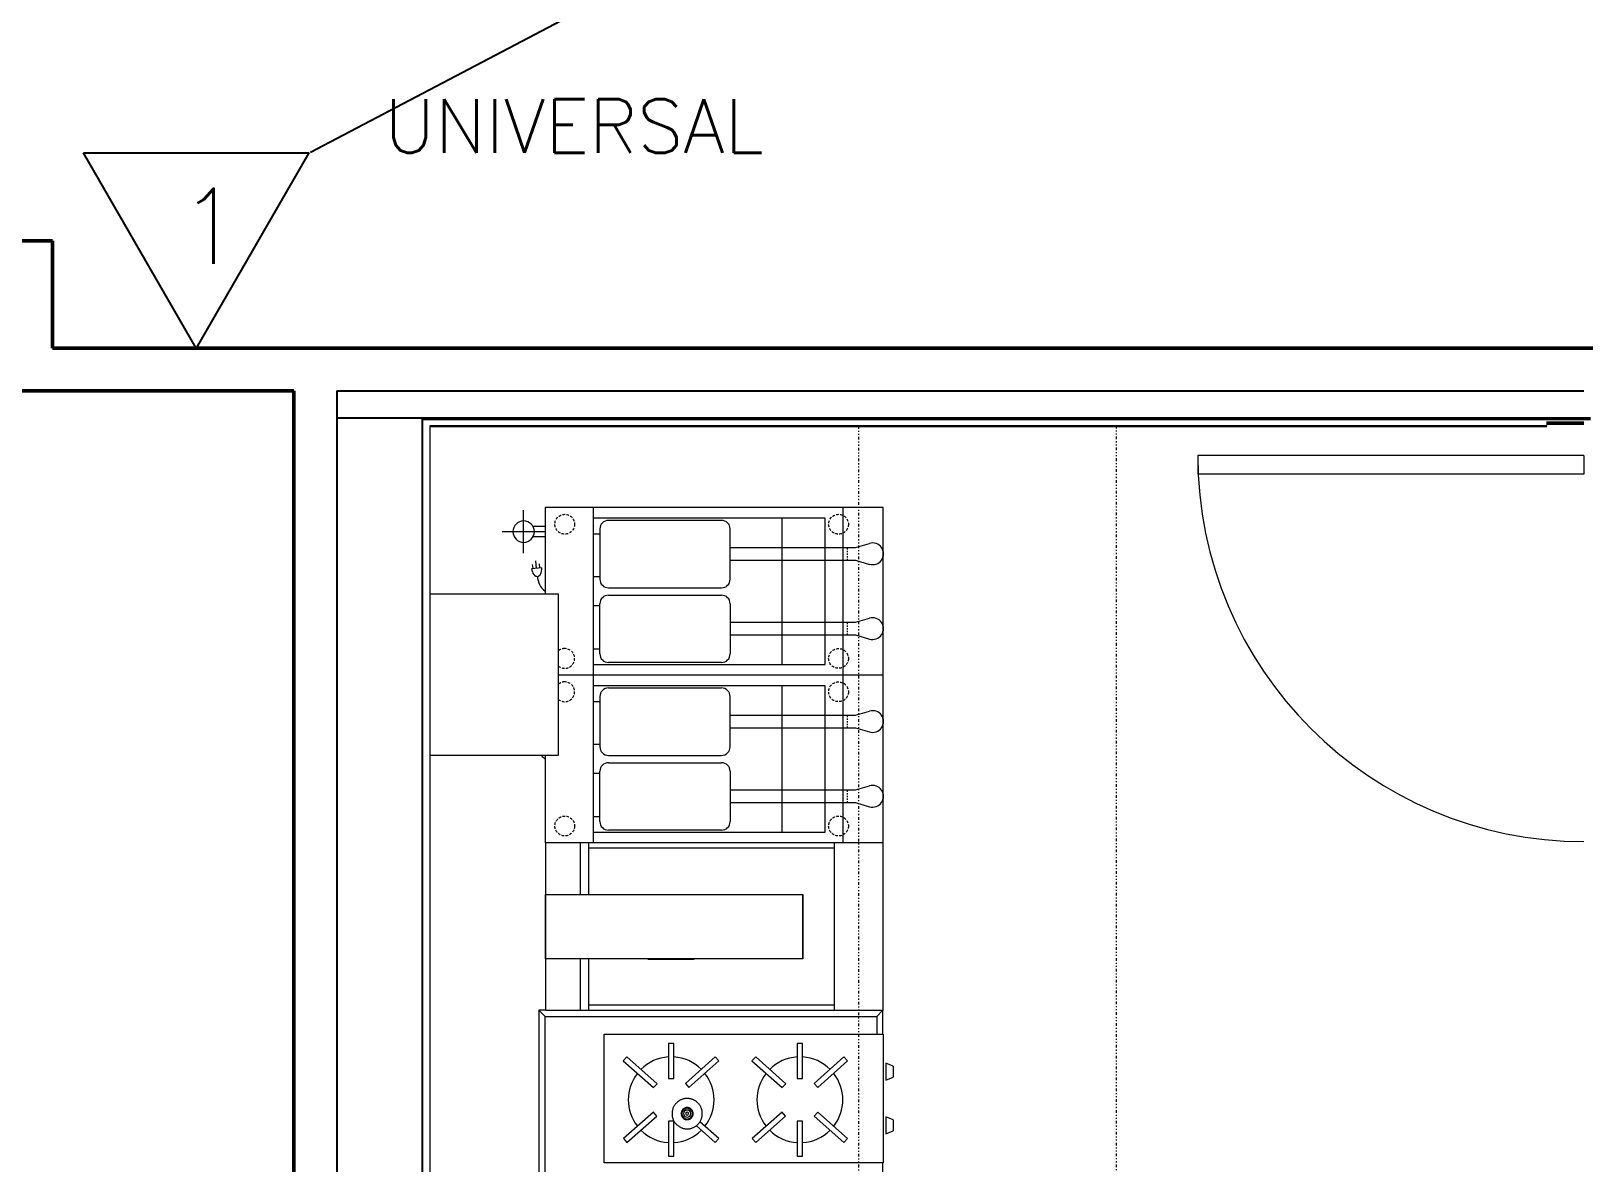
# Model space of a CAD drawing. Header units: inches. Extents: x -460 to 10305, y -938 to 5356.
# Drawn here: x 777.8 to 922.5, y 964.3 to 1069.8 of the extents above; entities that cross this region are included whole.
import ezdxf
from ezdxf import colors
from ezdxf.entities.mleader import LeaderData, LeaderLine
from ezdxf.math import Vec2, Vec3

# ---------------------------------------------------------------- set-up
doc = ezdxf.new("R2010")
doc.units = ezdxf.units.IN
doc.header["$MEASUREMENT"] = 0
for name, pattern in [('01-0263-G-DWG-BFP-ARCH$0$Dash', [0.25, 0.125, -0.125]), ('01-0263-G-DWG-BFP-ARCH$0$Dash dot dot', [0.8125, 0.25, -0.1875, 0, -0.1875, 0, -0.1875]), ('01-0263-G-DWG-BFP-ARCH$0$HIDDEN', [0.375, 0.25, -0.125])]:
    doc.linetypes.add(name, pattern=pattern)
doc.layers.add('01-0263-G-DWG-BFP-ARCH$0$SP-CASE', color=11, linetype='Continuous', lineweight=13)
for name, color, linetype in [('01-0263-G-DWG-BFP-ARCH$0$SP-DOOR', 5, 'Continuous'), ('01-0263-G-DWG-BFP-ARCH$0$SP-WALL', 7, 'Continuous'), ('T-Detl-Wrko-ISD50184 Kitchen Ringer', 150, 'Continuous')]:
    doc.layers.add(name, color=color, linetype=linetype)
doc.styles.add('3-32', font='SIMPLEX.shx', dxfattribs={"height": 9})

# ---------------------------------------------------------------- blocks, each defined once
blk = doc.blocks.new('01-0263-G-DWG-BFP-ARCH', base_point=(1295.16, 1352.86))
at = {"layer": '01-0263-G-DWG-BFP-ARCH$0$SP-CASE'}
for p, q in [((2157.82, 2382.62), (2109.82, 2382.62)), ((2109.82, 2382.62), (2109.82, 2382.56)), ((2109.82, 2382.62), (2109.82, 2366.92)), ((2109.88, 2382.62), (2109.82, 2382.62)), ((2109.88, 2366.92), (2109.88, 2382.62)), ((2157.82, 2382.56), (2157.82, 2382.62)), ((2205.82, 2382.62), (2157.82, 2382.62)), ((2157.82, 2382.62), (2157.82, 2382.56)), ((2205.82, 2382.56), (2205.82, 2382.62)), ((2213.95, 2382.62), (2205.82, 2382.62)), ((2205.82, 2382.62), (2205.82, 2382.56)), ((2213.95, 2382.56), (2213.95, 2382.62)), ((2109.82, 2382.56), (2157.82, 2382.56)), ((2157.82, 2382.56), (2205.82, 2382.56)), ((2205.82, 2382.56), (2213.95, 2382.56)), ((2120.58, 2375), (2120.58, 2366.92)), ((2152.08, 2375), (2120.58, 2375)), ((2125.08, 2359.42), (2125.08, 2375)), ((2146.67, 2374), (2125.08, 2374)), ((2142.67, 2360.38), (2142.67, 2374)), ((2146.67, 2360.38), (2146.67, 2374)), ((2148.33, 2375), (2148.33, 2359.42)), ((2152.08, 2359.38), (2152.08, 2375)), ((2119.44, 2373.25), (2120.58, 2373.25)), ((2125.08, 2372.53), (2125.69, 2372.53)), ((2125.69, 2373), (2125.69, 2368.31)), ((2137.03, 2373.8), (2126.48, 2373.8)), ((2137.83, 2368.31), (2137.83, 2373)), ((2120.58, 2372.25), (2119.44, 2372.25)), ((2137.83, 2371.27), (2149.51, 2371.27)), ((2149.51, 2371.27), (2150.83, 2371.65)), ((2137.83, 2370.08), (2149.51, 2370.08)), ((2149.51, 2370.08), (2150.83, 2369.7)), ((2125.69, 2368.53), (2125.08, 2368.53)), ((2109.82, 2366.92), (2109.82, 2351.92)), ((2121.82, 2366.92), (2109.82, 2366.92)), ((2121.82, 2351.92), (2121.82, 2366.92)), ((2126.48, 2367.52), (2137.03, 2367.52)), ((2126.48, 2366.83), (2137.03, 2366.83)), ((2125.69, 2365.84), (2125.08, 2365.84)), ((2125.69, 2361.35), (2125.69, 2366.03)), ((2137.83, 2366.03), (2137.83, 2361.35)), ((2137.83, 2364.3), (2149.51, 2364.3)), ((2149.51, 2364.3), (2150.83, 2364.68)), ((2137.83, 2363.12), (2149.51, 2363.12)), ((2149.51, 2363.12), (2150.83, 2362.74)), ((2125.08, 2361.84), (2125.69, 2361.84)), ((2125.08, 2360.38), (2146.67, 2360.38)), ((2137.03, 2360.55), (2126.48, 2360.55)), ((2152.08, 2359.38), (2121.82, 2359.38)), ((2152.08, 2359.38), (2121.82, 2359.38)), ((2125.08, 2343.8), (2125.08, 2359.38)), ((2146.67, 2358.38), (2125.08, 2358.38)), ((2137.03, 2358.17), (2126.48, 2358.17)), ((2142.67, 2344.75), (2142.67, 2358.38)), ((2146.67, 2344.75), (2146.67, 2358.38)), ((2148.33, 2359.38), (2148.33, 2343.8)), ((2152.08, 2343.75), (2152.08, 2359.38)), ((2125.08, 2356.91), (2125.69, 2356.91)), ((2125.69, 2357.38), (2125.69, 2352.69)), ((2137.83, 2352.69), (2137.83, 2357.38)), ((2137.83, 2355.65), (2149.51, 2355.65)), ((2149.51, 2355.65), (2150.83, 2356.03)), ((2137.83, 2354.46), (2149.51, 2354.46)), ((2149.51, 2354.46), (2150.83, 2354.08)), ((2125.69, 2352.91), (2125.08, 2352.91)), ((2109.82, 2351.92), (2109.82, 2334.62)), ((2109.82, 2351.92), (2121.82, 2351.92)), ((2109.88, 2334.62), (2109.88, 2351.92)), ((2120.58, 2351.92), (2120.58, 2343.75)), ((2126.48, 2351.89), (2137.03, 2351.89)), ((2126.48, 2351.21), (2137.03, 2351.21)), ((2125.69, 2350.21), (2125.08, 2350.21)), ((2125.69, 2345.72), (2125.69, 2350.41)), ((2137.83, 2350.41), (2137.83, 2345.72)), ((2137.83, 2348.68), (2149.51, 2348.68)), ((2149.51, 2348.68), (2150.83, 2349.06)), ((2137.83, 2347.49), (2149.51, 2347.49)), ((2149.51, 2347.49), (2150.83, 2347.11)), ((2125.08, 2346.21), (2125.69, 2346.21)), ((2152.08, 2343.75), (2120.58, 2343.75)), ((2120.61, 2343.77), (2123.89, 2343.77)), ((2120.61, 2343.77), (2120.61, 2338.94)), ((2123.89, 2338.94), (2123.89, 2343.77)), ((2123.89, 2343.77), (2124.61, 2343.77)), ((2124.61, 2343.77), (2124.61, 2338.94)), ((2124.61, 2343.77), (2147.51, 2343.77)), ((2125.08, 2344.75), (2146.67, 2344.75)), ((2137.03, 2344.92), (2126.48, 2344.92)), ((2147.51, 2343.77), (2151.64, 2343.77)), ((2147.51, 2343.77), (2147.51, 2328.11)), ((2151.64, 2343.77), (2152.08, 2343.77)), ((2152.08, 2328.11), (2152.08, 2343.77)), ((2124.61, 2343.27), (2147.51, 2343.27)), ((2120.61, 2338.94), (2144.61, 2338.94)), ((2120.61, 2338.94), (2120.61, 2332.94)), ((2120.61, 2338.94), (2144.61, 2338.94)), ((2120.61, 2332.94), (2120.61, 2338.94)), ((2144.61, 2332.94), (2144.61, 2338.94)), ((2144.61, 2338.94), (2144.61, 2332.94)), ((2109.82, 2334.62), (2109.88, 2334.62)), ((2109.82, 2334.62), (2109.82, 2286.62)), ((2109.88, 2334.62), (2109.82, 2334.62)), ((2109.88, 2286.62), (2109.88, 2334.62)), ((2144.61, 2332.94), (2120.61, 2332.94)), ((2144.61, 2332.94), (2120.61, 2332.94)), ((2120.61, 2332.94), (2120.61, 2328.11)), ((2123.89, 2328.11), (2123.89, 2332.94)), ((2124.61, 2332.94), (2124.61, 2328.11)), ((2130.19, 2332.88), (2130.19, 2332.94)), ((2134.44, 2332.88), (2130.19, 2332.88)), ((2134.44, 2332.94), (2134.44, 2332.88)), ((2120.61, 2328.13), (2120.01, 2328.13)), ((2120.01, 2328.13), (2120.58, 2327.56)), ((2120.01, 2328.13), (2120.01, 2311.69)), ((2123.89, 2328.11), (2120.61, 2328.11)), ((2124.61, 2328.11), (2123.89, 2328.11)), ((2147.51, 2328.61), (2124.61, 2328.61)), ((2147.51, 2328.11), (2124.61, 2328.11)), ((2151.64, 2328.11), (2147.51, 2328.11)), ((2151.49, 2327.56), (2152.04, 2328.11)), ((2152.08, 2328.11), (2151.64, 2328.11)), ((2152.05, 2325.91), (2152.05, 2328.11)), ((2120.58, 2327.56), (2151.49, 2327.56)), ((2120.58, 2311.69), (2120.58, 2327.56)), ((2151.49, 2327.56), (2151.49, 2325.91)), ((2126.08, 2313.91), (2126.08, 2325.91)), ((2126.08, 2325.91), (2152.08, 2325.91)), ((2132.58, 2325.04), (2132.08, 2325.04)), ((2132.08, 2325.04), (2132.08, 2321.79)), ((2132.58, 2321.79), (2132.58, 2325.04)), ((2144.58, 2325.04), (2144.08, 2325.04)), ((2144.08, 2325.04), (2144.08, 2321.79)), ((2144.58, 2321.79), (2144.58, 2325.04)), ((2152.08, 2325.91), (2152.08, 2313.91)), ((2128.21, 2323.79), (2127.86, 2323.43)), ((2127.86, 2323.43), (2130.67, 2320.94)), ((2131.02, 2321.29), (2128.21, 2323.79)), ((2136.44, 2323.79), (2133.66, 2321.31)), ((2133.99, 2320.94), (2136.77, 2323.41)), ((2136.77, 2323.41), (2136.44, 2323.79)), ((2140.21, 2323.79), (2139.86, 2323.43)), ((2139.86, 2323.43), (2142.67, 2320.94)), ((2143.02, 2321.29), (2140.21, 2323.79)), ((2148.44, 2323.79), (2145.66, 2321.31)), ((2145.99, 2320.94), (2148.77, 2323.41)), ((2148.77, 2323.41), (2148.44, 2323.79)), ((2132.08, 2321.79), (2132.58, 2321.79)), ((2144.08, 2321.79), (2144.58, 2321.79)), ((2153.01, 2322.92), (2152.33, 2323.21)), ((2152.33, 2323.21), (2152.33, 2322.41)), ((2152.33, 2322.41), (2152.33, 2321.61)), ((2152.33, 2321.61), (2153.01, 2321.9)), ((2153.01, 2322.92), (2153.01, 2322.41)), ((2153.01, 2322.41), (2153.01, 2321.9)), ((2130.67, 2320.94), (2131.02, 2321.29)), ((2133.66, 2321.31), (2133.99, 2320.94)), ((2142.67, 2320.94), (2143.02, 2321.29)), ((2145.66, 2321.31), (2145.99, 2320.94)), ((2130.67, 2318.65), (2127.88, 2316.18)), ((2128.21, 2315.8), (2131, 2318.28)), ((2131, 2318.28), (2130.67, 2318.65)), ((2132.58, 2317.79), (2132.08, 2317.79)), ((2132.08, 2317.79), (2132.08, 2314.54)), ((2132.58, 2314.54), (2132.58, 2317.79)), ((2133.31, 2318.27), (2133.32, 2318.25)), ((2133.31, 2318.27), (2133.32, 2318.25)), ((2133.31, 2318.27), (2133.32, 2318.25)), ((2134.33, 2318.73), (2134.32, 2318.75)), ((2134.33, 2318.73), (2134.32, 2318.75)), ((2134.33, 2318.73), (2134.32, 2318.75)), ((2136.77, 2316.18), (2135, 2317.75)), ((2142.67, 2318.65), (2139.88, 2316.18)), ((2140.21, 2315.8), (2143, 2318.28)), ((2143, 2318.28), (2142.67, 2318.65)), ((2144.58, 2317.79), (2144.08, 2317.79)), ((2144.08, 2317.79), (2144.08, 2314.54)), ((2144.58, 2314.54), (2144.58, 2317.79)), ((2145.99, 2318.65), (2145.66, 2318.28)), ((2145.66, 2318.28), (2148.44, 2315.8)), ((2148.77, 2316.18), (2145.99, 2318.65)), ((2153.01, 2317.92), (2152.33, 2318.21)), ((2152.33, 2318.21), (2152.33, 2317.41)), ((2153.01, 2317.92), (2153.01, 2317.41)), ((2127.88, 2316.18), (2128.21, 2315.8)), ((2134.66, 2317.39), (2136.44, 2315.8)), ((2136.44, 2315.8), (2136.77, 2316.18)), ((2139.88, 2316.18), (2140.21, 2315.8)), ((2148.44, 2315.8), (2148.77, 2316.18)), ((2152.33, 2317.41), (2152.33, 2316.61)), ((2152.33, 2316.61), (2153.01, 2316.9)), ((2153.01, 2317.41), (2153.01, 2316.9)), ((2152.08, 2313.91), (2126.08, 2313.91)), ((2132.08, 2314.54), (2132.58, 2314.54)), ((2144.08, 2314.54), (2144.58, 2314.54)), ((2152.05, 2311.69), (2152.05, 2313.91))]:
    blk.add_line(p, q, dxfattribs=at)
at = {"layer": '01-0263-G-DWG-BFP-ARCH$0$SP-CASE', "linetype": '01-0263-G-DWG-BFP-ARCH$0$Dash dot dot', "lineweight": 5}
for p, q in [((2149.82, 2222.37), (2149.82, 2382.62)), ((2149.82, 2382.62), (2173.82, 2382.62)), ((2173.82, 2382.62), (2173.82, 2222.37))]:
    blk.add_line(p, q, dxfattribs=at)
at = {"layer": '01-0263-G-DWG-BFP-ARCH$0$SP-CASE', "lineweight": 5}
for p, q in [((2118.58, 2370.75), (2118.58, 2374.75)), ((2116.58, 2372.75), (2120.58, 2372.75)), ((2119.46, 2369.3), (2119.41, 2369.69)), ((2119.78, 2369.33), (2119.7, 2370.04)), ((2120.1, 2369.36), (2120.06, 2369.76)), ((2120.26, 2369.38), (2119.32, 2369.28))]:
    blk.add_line(p, q, dxfattribs=at)
at = {"layer": '01-0263-G-DWG-BFP-ARCH$0$SP-CASE', "linetype": '01-0263-G-DWG-BFP-ARCH$0$Dash', "lineweight": 5}
for p, q in [((2148.76, 2370.08), (2148.76, 2371.27)), ((2148.76, 2363.12), (2148.76, 2364.3)), ((2148.76, 2354.46), (2148.76, 2355.65)), ((2148.76, 2347.49), (2148.76, 2348.68))]:
    blk.add_line(p, q, dxfattribs=at)
at = {"layer": '01-0263-G-DWG-BFP-ARCH$0$SP-CASE'}
for points in [[(2144.61, 2337.81), (2144.61, 2337.81), (2144.61, 2337.8), (2144.61, 2337.8), (2144.61, 2337.8), (2144.61, 2337.8), (2144.61, 2337.79), (2144.61, 2337.79), (2144.61, 2337.79), (2144.61, 2337.78), (2144.61, 2337.78), (2144.61, 2337.78), (2144.61, 2337.78), (2144.61, 2337.77), (2144.61, 2337.77), (2144.61, 2337.77), (2144.61, 2337.77)], [(2144.61, 2337.72), (2144.61, 2337.72), (2144.61, 2337.73), (2144.61, 2337.73), (2144.61, 2337.73), (2144.61, 2337.74), (2144.61, 2337.74), (2144.61, 2337.74), (2144.61, 2337.75), (2144.61, 2337.75), (2144.61, 2337.75), (2144.61, 2337.75), (2144.61, 2337.76), (2144.61, 2337.76), (2144.61, 2337.76), (2144.61, 2337.77), (2144.61, 2337.77)], [(2133.82, 2319.91), (2133.76, 2319.91), (2133.71, 2319.91), (2133.65, 2319.9), (2133.59, 2319.9), (2133.54, 2319.89), (2133.48, 2319.87), (2133.43, 2319.86), (2133.38, 2319.84), (2133.32, 2319.82), (2133.27, 2319.8), (2133.22, 2319.78), (2133.17, 2319.75), (2133.12, 2319.73), (2133.07, 2319.7), (2133.02, 2319.67), (2132.98, 2319.63), (2132.93, 2319.6), (2132.89, 2319.56), (2132.85, 2319.52), (2132.81, 2319.49), (2132.77, 2319.44), (2132.73, 2319.4), (2132.69, 2319.36), (2132.66, 2319.31), (2132.63, 2319.26), (2132.6, 2319.22), (2132.57, 2319.17), (2132.55, 2319.12), (2132.52, 2319.06), (2132.5, 2319.01), (2132.48, 2318.96), (2132.47, 2318.91), (2132.45, 2318.85), (2132.44, 2318.8), (2132.43, 2318.74), (2132.42, 2318.68), (2132.41, 2318.63), (2132.41, 2318.57), (2132.41, 2318.52), (2132.41, 2318.46), (2132.41, 2318.4), (2132.41, 2318.35), (2132.42, 2318.29), (2132.43, 2318.23), (2132.44, 2318.18), (2132.46, 2318.12), (2132.47, 2318.07), (2132.49, 2318.02), (2132.51, 2317.96), (2132.53, 2317.91), (2132.56, 2317.86), (2132.59, 2317.81), (2132.61, 2317.76), (2132.64, 2317.71), (2132.68, 2317.67), (2132.71, 2317.62), (2132.75, 2317.58), (2132.78, 2317.54), (2132.82, 2317.5), (2132.86, 2317.46), (2132.91, 2317.42), (2132.95, 2317.38), (2133, 2317.35), (2133.04, 2317.32), (2133.09, 2317.29), (2133.14, 2317.26), (2133.19, 2317.23), (2133.24, 2317.21), (2133.29, 2317.19), (2133.35, 2317.17), (2133.4, 2317.15), (2133.45, 2317.13), (2133.51, 2317.12), (2133.56, 2317.11), (2133.62, 2317.1), (2133.68, 2317.09), (2133.73, 2317.09), (2133.79, 2317.09), (2133.82, 2317.09)], [(2133.82, 2319.06), (2133.8, 2319.06), (2133.78, 2319.06), (2133.75, 2319.06), (2133.73, 2319.06), (2133.71, 2319.05), (2133.69, 2319.05), (2133.66, 2319.04), (2133.64, 2319.03), (2133.62, 2319.03), (2133.6, 2319.02), (2133.58, 2319.01), (2133.56, 2319), (2133.54, 2318.99), (2133.52, 2318.98), (2133.5, 2318.96), (2133.48, 2318.95), (2133.47, 2318.94), (2133.45, 2318.92), (2133.43, 2318.91), (2133.42, 2318.89), (2133.4, 2318.88), (2133.39, 2318.86), (2133.37, 2318.84), (2133.36, 2318.82), (2133.35, 2318.8), (2133.33, 2318.78), (2133.32, 2318.76), (2133.31, 2318.74), (2133.3, 2318.72), (2133.3, 2318.7), (2133.29, 2318.68), (2133.28, 2318.66), (2133.28, 2318.64), (2133.27, 2318.62), (2133.27, 2318.6), (2133.26, 2318.57), (2133.26, 2318.55), (2133.26, 2318.53), (2133.26, 2318.51), (2133.26, 2318.48), (2133.26, 2318.46), (2133.26, 2318.44), (2133.26, 2318.42), (2133.27, 2318.39), (2133.27, 2318.37), (2133.28, 2318.35), (2133.28, 2318.33), (2133.29, 2318.31), (2133.3, 2318.29), (2133.31, 2318.27), (2133.32, 2318.25), (2133.33, 2318.23), (2133.34, 2318.21), (2133.35, 2318.19), (2133.37, 2318.17), (2133.38, 2318.15), (2133.39, 2318.13), (2133.41, 2318.12), (2133.42, 2318.1), (2133.44, 2318.09), (2133.46, 2318.07), (2133.47, 2318.06), (2133.49, 2318.04), (2133.51, 2318.03), (2133.53, 2318.02), (2133.55, 2318.01), (2133.57, 2318), (2133.59, 2317.99), (2133.61, 2317.98), (2133.63, 2317.97), (2133.65, 2317.96), (2133.67, 2317.96), (2133.7, 2317.95), (2133.72, 2317.95), (2133.74, 2317.94), (2133.76, 2317.94), (2133.79, 2317.94), (2133.81, 2317.94), (2133.82, 2317.94)], [(2133.82, 2319.06), (2133.8, 2319.06), (2133.78, 2319.06), (2133.75, 2319.06), (2133.73, 2319.06), (2133.71, 2319.05), (2133.69, 2319.05), (2133.66, 2319.04), (2133.64, 2319.03), (2133.62, 2319.03), (2133.6, 2319.02), (2133.58, 2319.01), (2133.56, 2319), (2133.54, 2318.99), (2133.52, 2318.98), (2133.5, 2318.96), (2133.48, 2318.95), (2133.47, 2318.94), (2133.45, 2318.92), (2133.43, 2318.91), (2133.42, 2318.89), (2133.4, 2318.88), (2133.39, 2318.86), (2133.37, 2318.84), (2133.36, 2318.82), (2133.35, 2318.8), (2133.33, 2318.78), (2133.32, 2318.76), (2133.31, 2318.74), (2133.3, 2318.72), (2133.3, 2318.7), (2133.29, 2318.68), (2133.28, 2318.66), (2133.28, 2318.64), (2133.27, 2318.62), (2133.27, 2318.6), (2133.26, 2318.57), (2133.26, 2318.55), (2133.26, 2318.53), (2133.26, 2318.51), (2133.26, 2318.48), (2133.26, 2318.46), (2133.26, 2318.44), (2133.26, 2318.42), (2133.27, 2318.39), (2133.27, 2318.37), (2133.28, 2318.35), (2133.28, 2318.33), (2133.29, 2318.31), (2133.3, 2318.29), (2133.31, 2318.27), (2133.32, 2318.25), (2133.33, 2318.23), (2133.34, 2318.21), (2133.35, 2318.19), (2133.37, 2318.17), (2133.38, 2318.15), (2133.39, 2318.13), (2133.41, 2318.12), (2133.42, 2318.1), (2133.44, 2318.09), (2133.46, 2318.07), (2133.47, 2318.06), (2133.49, 2318.04), (2133.51, 2318.03), (2133.53, 2318.02), (2133.55, 2318.01), (2133.57, 2318), (2133.59, 2317.99), (2133.61, 2317.98), (2133.63, 2317.97), (2133.65, 2317.96), (2133.67, 2317.96), (2133.7, 2317.95), (2133.72, 2317.95), (2133.74, 2317.94), (2133.76, 2317.94), (2133.79, 2317.94), (2133.81, 2317.94), (2133.82, 2317.94)], [(2133.47, 2318.94), (2133.45, 2318.92), (2133.43, 2318.91), (2133.42, 2318.89), (2133.4, 2318.88), (2133.39, 2318.86)], [(2133.47, 2318.94), (2133.45, 2318.92), (2133.43, 2318.91), (2133.42, 2318.89), (2133.4, 2318.88), (2133.39, 2318.86)], [(2133.47, 2318.94), (2133.45, 2318.92), (2133.43, 2318.91), (2133.42, 2318.89), (2133.4, 2318.88), (2133.39, 2318.86)], [(2133.82, 2319.06), (2133.8, 2319.06), (2133.78, 2319.06), (2133.75, 2319.06), (2133.73, 2319.06), (2133.71, 2319.05), (2133.69, 2319.05), (2133.66, 2319.04), (2133.64, 2319.03), (2133.62, 2319.03), (2133.6, 2319.02), (2133.58, 2319.01)], [(2133.82, 2319.06), (2133.8, 2319.06), (2133.78, 2319.06), (2133.75, 2319.06), (2133.73, 2319.06), (2133.71, 2319.05)], [(2133.82, 2319.06), (2133.8, 2319.06), (2133.78, 2319.06), (2133.75, 2319.06), (2133.73, 2319.06), (2133.71, 2319.05)], [(2133.82, 2317.09), (2133.88, 2317.09), (2133.93, 2317.09), (2133.99, 2317.1), (2134.05, 2317.1), (2134.1, 2317.11), (2134.16, 2317.13), (2134.21, 2317.14), (2134.26, 2317.16), (2134.32, 2317.18), (2134.37, 2317.2), (2134.42, 2317.22), (2134.47, 2317.25), (2134.52, 2317.27), (2134.57, 2317.3), (2134.62, 2317.33), (2134.66, 2317.37), (2134.71, 2317.4), (2134.75, 2317.44), (2134.79, 2317.47), (2134.83, 2317.51), (2134.87, 2317.56), (2134.91, 2317.6), (2134.95, 2317.64), (2134.98, 2317.69), (2135.01, 2317.74), (2135.04, 2317.78), (2135.07, 2317.83), (2135.09, 2317.88), (2135.12, 2317.94), (2135.14, 2317.99), (2135.16, 2318.04), (2135.17, 2318.09), (2135.19, 2318.15), (2135.2, 2318.2), (2135.21, 2318.26), (2135.22, 2318.32), (2135.23, 2318.37), (2135.23, 2318.43), (2135.23, 2318.48), (2135.23, 2318.54), (2135.23, 2318.6), (2135.23, 2318.65), (2135.22, 2318.71), (2135.21, 2318.77), (2135.2, 2318.82), (2135.18, 2318.88), (2135.17, 2318.93), (2135.15, 2318.98), (2135.13, 2319.04), (2135.11, 2319.09), (2135.08, 2319.14), (2135.05, 2319.19), (2135.03, 2319.24), (2135, 2319.29), (2134.96, 2319.33), (2134.93, 2319.38), (2134.89, 2319.42), (2134.86, 2319.46), (2134.82, 2319.5), (2134.78, 2319.54), (2134.73, 2319.58), (2134.69, 2319.62), (2134.64, 2319.65), (2134.6, 2319.68), (2134.55, 2319.71), (2134.5, 2319.74), (2134.45, 2319.77), (2134.4, 2319.79), (2134.35, 2319.81), (2134.29, 2319.83), (2134.24, 2319.85), (2134.19, 2319.87), (2134.13, 2319.88), (2134.08, 2319.89), (2134.02, 2319.9), (2133.96, 2319.91), (2133.91, 2319.91), (2133.85, 2319.91), (2133.82, 2319.91)], [(2133.92, 2319.05), (2133.9, 2319.06), (2133.88, 2319.06), (2133.85, 2319.06), (2133.83, 2319.06), (2133.82, 2319.06)], [(2133.92, 2319.05), (2133.9, 2319.06), (2133.88, 2319.06), (2133.85, 2319.06), (2133.83, 2319.06), (2133.82, 2319.06)], [(2134.07, 2319), (2134.05, 2319.01), (2134.03, 2319.02), (2134.01, 2319.03), (2133.99, 2319.04), (2133.97, 2319.04), (2133.94, 2319.05), (2133.92, 2319.05), (2133.9, 2319.06), (2133.88, 2319.06), (2133.85, 2319.06), (2133.83, 2319.06), (2133.82, 2319.06)], [(2133.82, 2317.94), (2133.84, 2317.94), (2133.87, 2317.94), (2133.89, 2317.94), (2133.91, 2317.94), (2133.93, 2317.95), (2133.95, 2317.95), (2133.98, 2317.96), (2134, 2317.97), (2134.02, 2317.97), (2134.04, 2317.98), (2134.06, 2317.99), (2134.08, 2318), (2134.1, 2318.01), (2134.12, 2318.02), (2134.14, 2318.04), (2134.16, 2318.05), (2134.17, 2318.06), (2134.19, 2318.08), (2134.21, 2318.09), (2134.22, 2318.11), (2134.24, 2318.12), (2134.25, 2318.14), (2134.27, 2318.16), (2134.28, 2318.18), (2134.29, 2318.2), (2134.31, 2318.22), (2134.32, 2318.23), (2134.33, 2318.25), (2134.34, 2318.28), (2134.34, 2318.3), (2134.35, 2318.32), (2134.36, 2318.34), (2134.36, 2318.36), (2134.37, 2318.38), (2134.37, 2318.4), (2134.38, 2318.43), (2134.38, 2318.45), (2134.38, 2318.47), (2134.38, 2318.49), (2134.38, 2318.52), (2134.38, 2318.54), (2134.38, 2318.56), (2134.38, 2318.58), (2134.37, 2318.61), (2134.37, 2318.63), (2134.36, 2318.65), (2134.36, 2318.67), (2134.35, 2318.69), (2134.34, 2318.71), (2134.33, 2318.73), (2134.32, 2318.75), (2134.31, 2318.77), (2134.3, 2318.79), (2134.29, 2318.81), (2134.27, 2318.83), (2134.26, 2318.85), (2134.25, 2318.87), (2134.23, 2318.88), (2134.22, 2318.9), (2134.2, 2318.91), (2134.18, 2318.93), (2134.17, 2318.94), (2134.15, 2318.96), (2134.13, 2318.97), (2134.11, 2318.98), (2134.09, 2318.99), (2134.07, 2319), (2134.05, 2319.01), (2134.03, 2319.02), (2134.01, 2319.03), (2133.99, 2319.04), (2133.97, 2319.04), (2133.94, 2319.05), (2133.92, 2319.05), (2133.9, 2319.06), (2133.88, 2319.06), (2133.85, 2319.06), (2133.83, 2319.06), (2133.82, 2319.06)], [(2133.82, 2317.94), (2133.84, 2317.94), (2133.87, 2317.94), (2133.89, 2317.94), (2133.91, 2317.94), (2133.93, 2317.95), (2133.95, 2317.95), (2133.98, 2317.96), (2134, 2317.97), (2134.02, 2317.97), (2134.04, 2317.98), (2134.06, 2317.99), (2134.08, 2318), (2134.1, 2318.01), (2134.12, 2318.02), (2134.14, 2318.04), (2134.16, 2318.05), (2134.17, 2318.06), (2134.19, 2318.08), (2134.21, 2318.09), (2134.22, 2318.11), (2134.24, 2318.12), (2134.25, 2318.14), (2134.27, 2318.16), (2134.28, 2318.18), (2134.29, 2318.2), (2134.31, 2318.22), (2134.32, 2318.23), (2134.33, 2318.25), (2134.34, 2318.28), (2134.34, 2318.3), (2134.35, 2318.32), (2134.36, 2318.34), (2134.36, 2318.36), (2134.37, 2318.38), (2134.37, 2318.4), (2134.38, 2318.43), (2134.38, 2318.45), (2134.38, 2318.47), (2134.38, 2318.49), (2134.38, 2318.52), (2134.38, 2318.54), (2134.38, 2318.56), (2134.38, 2318.58), (2134.37, 2318.61), (2134.37, 2318.63), (2134.36, 2318.65), (2134.36, 2318.67), (2134.35, 2318.69), (2134.34, 2318.71), (2134.33, 2318.73), (2134.32, 2318.75), (2134.31, 2318.77), (2134.3, 2318.79), (2134.29, 2318.81), (2134.27, 2318.83), (2134.26, 2318.85), (2134.25, 2318.87), (2134.23, 2318.88), (2134.22, 2318.9), (2134.2, 2318.91), (2134.18, 2318.93), (2134.17, 2318.94), (2134.15, 2318.96), (2134.13, 2318.97), (2134.11, 2318.98), (2134.09, 2318.99), (2134.07, 2319), (2134.05, 2319.01), (2134.03, 2319.02), (2134.01, 2319.03), (2133.99, 2319.04), (2133.97, 2319.04), (2133.94, 2319.05), (2133.92, 2319.05), (2133.9, 2319.06), (2133.88, 2319.06), (2133.85, 2319.06), (2133.83, 2319.06), (2133.82, 2319.06)], [(2134.26, 2318.85), (2134.25, 2318.87), (2134.23, 2318.88), (2134.22, 2318.9), (2134.2, 2318.91), (2134.18, 2318.93), (2134.17, 2318.94), (2134.15, 2318.96), (2134.13, 2318.97)], [(2134.26, 2318.85), (2134.25, 2318.87), (2134.23, 2318.88), (2134.22, 2318.9), (2134.2, 2318.91), (2134.18, 2318.93), (2134.17, 2318.94), (2134.15, 2318.96), (2134.13, 2318.97)], [(2134.26, 2318.85), (2134.25, 2318.87), (2134.23, 2318.88), (2134.22, 2318.9), (2134.2, 2318.91), (2134.18, 2318.93), (2134.17, 2318.94), (2134.15, 2318.96), (2134.13, 2318.97)], [(2133.29, 2318.68), (2133.28, 2318.66), (2133.28, 2318.64), (2133.27, 2318.62), (2133.27, 2318.6), (2133.26, 2318.57), (2133.26, 2318.55), (2133.26, 2318.53), (2133.26, 2318.51), (2133.26, 2318.48), (2133.26, 2318.46), (2133.26, 2318.44), (2133.26, 2318.42)], [(2133.29, 2318.68), (2133.28, 2318.66), (2133.28, 2318.64), (2133.27, 2318.62), (2133.27, 2318.6), (2133.26, 2318.57), (2133.26, 2318.55), (2133.26, 2318.53), (2133.26, 2318.51), (2133.26, 2318.48), (2133.26, 2318.46), (2133.26, 2318.44), (2133.26, 2318.42)], [(2133.29, 2318.68), (2133.28, 2318.66), (2133.28, 2318.64), (2133.27, 2318.62), (2133.27, 2318.6), (2133.26, 2318.57), (2133.26, 2318.55), (2133.26, 2318.53), (2133.26, 2318.51), (2133.26, 2318.48), (2133.26, 2318.46), (2133.26, 2318.44), (2133.26, 2318.42)], [(2133.27, 2318.39), (2133.27, 2318.37), (2133.28, 2318.35)], [(2133.35, 2318.8), (2133.33, 2318.78), (2133.32, 2318.76), (2133.31, 2318.74)], [(2133.38, 2318.15), (2133.39, 2318.13), (2133.41, 2318.12), (2133.42, 2318.1), (2133.44, 2318.09), (2133.46, 2318.07), (2133.47, 2318.06), (2133.49, 2318.04), (2133.51, 2318.03)], [(2133.38, 2318.15), (2133.39, 2318.13), (2133.41, 2318.12), (2133.42, 2318.1), (2133.44, 2318.09), (2133.46, 2318.07), (2133.47, 2318.06), (2133.49, 2318.04), (2133.51, 2318.03)], [(2133.38, 2318.15), (2133.39, 2318.13), (2133.41, 2318.12), (2133.42, 2318.1), (2133.44, 2318.09), (2133.46, 2318.07), (2133.47, 2318.06), (2133.49, 2318.04), (2133.51, 2318.03)], [(2133.57, 2318), (2133.59, 2317.99), (2133.61, 2317.98), (2133.63, 2317.97), (2133.65, 2317.96), (2133.67, 2317.96), (2133.7, 2317.95), (2133.72, 2317.95), (2133.74, 2317.94), (2133.76, 2317.94), (2133.79, 2317.94), (2133.81, 2317.94), (2133.82, 2317.94)], [(2133.72, 2317.95), (2133.74, 2317.94), (2133.76, 2317.94), (2133.79, 2317.94), (2133.81, 2317.94), (2133.82, 2317.94)], [(2133.72, 2317.95), (2133.74, 2317.94), (2133.76, 2317.94), (2133.79, 2317.94), (2133.81, 2317.94), (2133.82, 2317.94)], [(2133.82, 2317.94), (2133.84, 2317.94), (2133.87, 2317.94), (2133.89, 2317.94), (2133.91, 2317.94), (2133.93, 2317.95), (2133.95, 2317.95), (2133.98, 2317.96), (2134, 2317.97), (2134.02, 2317.97), (2134.04, 2317.98), (2134.06, 2317.99)], [(2133.82, 2317.94), (2133.84, 2317.94), (2133.87, 2317.94), (2133.89, 2317.94), (2133.91, 2317.94), (2133.93, 2317.95)], [(2133.82, 2317.94), (2133.84, 2317.94), (2133.87, 2317.94), (2133.89, 2317.94), (2133.91, 2317.94), (2133.93, 2317.95)], [(2134.17, 2318.06), (2134.19, 2318.08), (2134.21, 2318.09), (2134.22, 2318.11), (2134.24, 2318.12), (2134.25, 2318.14)], [(2134.17, 2318.06), (2134.19, 2318.08), (2134.21, 2318.09), (2134.22, 2318.11), (2134.24, 2318.12), (2134.25, 2318.14)], [(2134.17, 2318.06), (2134.19, 2318.08), (2134.21, 2318.09), (2134.22, 2318.11), (2134.24, 2318.12), (2134.25, 2318.14)], [(2134.29, 2318.2), (2134.31, 2318.22), (2134.32, 2318.23), (2134.33, 2318.25)], [(2134.35, 2318.32), (2134.36, 2318.34), (2134.36, 2318.36), (2134.37, 2318.38), (2134.37, 2318.4), (2134.38, 2318.43), (2134.38, 2318.45), (2134.38, 2318.47), (2134.38, 2318.49), (2134.38, 2318.52), (2134.38, 2318.54), (2134.38, 2318.56), (2134.38, 2318.58)], [(2134.35, 2318.32), (2134.36, 2318.34), (2134.36, 2318.36), (2134.37, 2318.38), (2134.37, 2318.4), (2134.38, 2318.43), (2134.38, 2318.45), (2134.38, 2318.47), (2134.38, 2318.49), (2134.38, 2318.52), (2134.38, 2318.54), (2134.38, 2318.56), (2134.38, 2318.58)], [(2134.35, 2318.32), (2134.36, 2318.34), (2134.36, 2318.36), (2134.37, 2318.38), (2134.37, 2318.4), (2134.38, 2318.43), (2134.38, 2318.45), (2134.38, 2318.47), (2134.38, 2318.49), (2134.38, 2318.52), (2134.38, 2318.54), (2134.38, 2318.56), (2134.38, 2318.58)], [(2134.37, 2318.61), (2134.37, 2318.63), (2134.36, 2318.65)]]:
    blk.add_lwpolyline(points, dxfattribs=at)
at = {"layer": '01-0263-G-DWG-BFP-ARCH$0$SP-CASE', "linetype": '01-0263-G-DWG-BFP-ARCH$0$HIDDEN', "lineweight": 5}
for centre in [(2122.41, 2373.44), (2147.93, 2373.44), (2147.93, 2360.93), (2147.93, 2357.82), (2122.41, 2345.31), (2147.93, 2345.31)]:
    blk.add_circle(centre, 0.922, dxfattribs=at)
at = {"layer": '01-0263-G-DWG-BFP-ARCH$0$SP-CASE', "lineweight": 5}
for centre, radius, start, end in [((2118.58, 2372.75), 1, 90, 270), ((2118.58, 2372.75), 1, 270, 90), ((2120.52, 2369.41), 1.21, 185.9458, 200.4392), ((2120.17, 2369.28), 0.832, 200.4392, 217.9125), ((2119.96, 2369.11), 0.562, 217.9125, 242.372), ((2119.84, 2368.88), 0.302, 242.372, 309.5196), ((2121.63, 2368.6), 1.76, 180.4972, 233.148), ((2119.67, 2369.08), 0.562, 309.5196, 333.9791), ((2119.43, 2369.2), 0.832, 333.9791, 351.4524), ((2119.06, 2369.26), 1.21, 351.4524, 5.9458), ((2121.63, 2352.97), 1.76, 217.7436, 233.148)]:
    blk.add_arc(centre, radius, start, end, dxfattribs=at)
at = {"layer": '01-0263-G-DWG-BFP-ARCH$0$SP-CASE'}
for centre, radius, start, end in [((2126.48, 2373), 0.797, 90, 180), ((2137.03, 2373), 0.797, 0, 90), ((2151.11, 2370.68), 1.01, 254, 106), ((2126.48, 2368.31), 0.797, 180, 270), ((2137.03, 2368.31), 0.797, 270, 0), ((2126.48, 2366.03), 0.797, 90, 180), ((2137.03, 2366.03), 0.797, 0, 90), ((2151.11, 2363.71), 1.01, 254, 106), ((2126.48, 2361.35), 0.797, 180, 270), ((2137.03, 2361.35), 0.797, 270, 0), ((2126.48, 2357.38), 0.797, 90, 180), ((2137.03, 2357.38), 0.797, 0, 90), ((2151.11, 2355.05), 1.01, 254, 106), ((2126.48, 2352.69), 0.797, 180, 270), ((2137.03, 2352.69), 0.797, 270, 0), ((2126.48, 2350.41), 0.797, 90, 180), ((2137.03, 2350.41), 0.797, 0, 90), ((2151.11, 2348.08), 1.01, 254, 106), ((2126.48, 2345.72), 0.797, 180, 270), ((2137.03, 2345.72), 0.797, 270, 0), ((2132.33, 2319.79), 4, 93.6222, 134.779), ((2132.33, 2319.79), 4, 45.221, 86.3778), ((2144.33, 2319.79), 4, 93.6222, 134.779), ((2144.33, 2319.79), 4, 45.221, 86.3778), ((2132.33, 2319.79), 4, 141.9836, 218.0164), ((2132.33, 2319.79), 4, 321.9928, 38.0164), ((2144.33, 2319.79), 4, 141.9836, 218.0164), ((2144.33, 2319.79), 4, 321.9928, 38.0164), ((2133.82, 2318.5), 0.5, 90, 270), ((2133.82, 2318.5), 0.5, 270, 90), ((2133.82, 2318.5), 0.336, 90, 270), ((2133.82, 2318.5), 0.14, 90, 270), ((2133.82, 2318.5), 0.336, 270, 90), ((2133.82, 2318.5), 0.14, 270, 90), ((2132.33, 2319.79), 4, 225.221, 266.3778), ((2132.33, 2319.79), 4, 273.6222, 314.779), ((2144.33, 2319.79), 4, 225.221, 266.3778), ((2144.33, 2319.79), 4, 273.6222, 314.779)]:
    blk.add_arc(centre, radius, start, end, dxfattribs=at)
at = {"layer": '01-0263-G-DWG-BFP-ARCH$0$SP-CASE', "linetype": '01-0263-G-DWG-BFP-ARCH$0$HIDDEN', "lineweight": 5}
for centre, start, end in [((2122.41, 2360.93), 229.3355, 90), ((2122.41, 2360.93), 90, 128.3517), ((2122.41, 2357.82), 90, 130.6645), ((2122.41, 2357.82), 229.3355, 90)]:
    blk.add_arc(centre, 0.922, start, end, dxfattribs=at)
at = {"layer": '01-0263-G-DWG-BFP-ARCH$0$SP-DOOR', "lineweight": 20}
for p, q in [((2181.41, 2379.86), (2181.41, 2378.11)), ((2217.41, 2379.86), (2181.41, 2379.86)), ((2217.41, 2379.86), (2217.41, 2378.11)), ((2217.41, 2378.11), (2181.41, 2378.11))]:
    blk.add_line(p, q, dxfattribs=at)
at = {"layer": '01-0263-G-DWG-BFP-ARCH$0$SP-DOOR', "lineweight": 9}
blk.add_arc((2217.41, 2379.86), 36, 180, 270, dxfattribs=at)
at = {"layer": '01-0263-G-DWG-BFP-ARCH$0$SP-WALL', "lineweight": 50}
for p, q in [((2074.66, 2399.86), (2003.16, 2399.86)), ((2074.66, 2389.86), (2074.66, 2399.86)), ((2218.66, 2389.86), (2074.66, 2389.86)), ((2003.16, 2385.86), (2097.16, 2385.86)), ((2097.16, 2385.86), (2097.16, 2204.86)), ((2213.91, 2382.86), (2217.41, 2382.86))]:
    blk.add_line(p, q, dxfattribs=at)
at = {"layer": '01-0263-G-DWG-BFP-ARCH$0$SP-WALL'}
for p, q in [((2101.16, 2385.86), (2217.41, 2385.86)), ((2101.16, 2385.86), (2101.16, 2200.86)), ((2101.16, 2383.36), (2218.03, 2383.36)), ((2109.16, 2383.24), (2218.03, 2383.24)), ((2109.16, 2198.24), (2109.16, 2383.24))]:
    blk.add_line(p, q, dxfattribs=at)
blk = doc.blocks.new('UC_UNIVERSAL(1)')
for p, q in [((0, 0), (-10.5, 18.19)), ((-10.5, 18.19), (10.5, 18.19)), ((10.5, 18.19), (0, 0))]:
    blk.add_line(p, q)
at = {"insert": (-1.66, 14.85), "char_height": 7, "width": 5.2936, "attachment_point": 1, "style": '3-32'}
blk.add_mtext('1', dxfattribs=at)
at = {"style": '3-32'}
for tag, p, flags in [('ROOM_ID', (92.63, 125.63), 1), ('CABLE_TYPE', (92.63, 113.63), 1), ('FLOOR_ID', (92.63, 101.63), 1), ('WAO_LOCATION', (92.63, 89.63), 1), ('TELECOMM_ROOM_ID', (92.63, 77.63), 1), ('REFERENCE_ID', (92.63, 63.96), 1), ('POS_2', (92.63, 29.98), 1), ('POS_1', (17.57, 18.19), 4), ('POS_3', (92.63, 17.98), 1), ('POS_4', (92.63, 5.98), 1)]:
    blk.add_attdef(tag, p, '', height=5, dxfattribs=dict(at, flags=flags))

msp = doc.modelspace()

# ---------------------------------------------------------------- block references
msp.add_blockref('01-0263-G-DWG-BFP-ARCH', (0.26, 3.26))

# ---------------------------------------------------------------- next in the draw order: block references
at = {"layer": 'T-Detl-Wrko-ISD50184 Kitchen Ringer'}
ref = msp.add_blockref('UC_UNIVERSAL(1)', (793.14, 1040.26), dxfattribs=at)
ref.add_attrib('POS_1', 'UNIVERSAL', (810.7, 1058.45), dxfattribs={"layer": '0', "height": 5, "style": '3-32'})

# ---------------------------------------------------------------- next in the draw order: leaders
ml = msp.add_multileader_mtext('Standard', dxfattribs=at)
ml.set_content('ISD50184\\PInstall a tie cable from the office, room G27 to the wall and tie in the external ringer.', color=256)
ml.set_leader_properties()
ml.build(insert=Vec2(0, 0))
ml.multileader.update_dxf_attribs({"text_right_attachment_type": 6, "dogleg_length": 0.36, "arrow_head_size": 0.18})
ctx = ml.context
ctx.base_point, ctx.char_height, ctx.arrow_head_size, ctx.landing_gap_size, ctx.plane_origin = Vec3(1243.15, 1474.44), 20, 0.18, 0.09, Vec3(803.64, 1058.45)
ctx.right_attachment = 6
notes = []
notes.append((ctx, [(1, (1, 1, 0), (1570.36, 1461.1), (-1, 0), 0.36, [(0, [(803.64, 1058.45)], 0, []), (1, [(1780.07, 707.38)], 0, [])])]))
ctx.mtext.insert, ctx.mtext.width, ctx.mtext.flow_direction = Vec3(1243.24, 1487.77), 342.1472, 5
for ctx, leaders in notes:
    for number, flags, end, landing, length, lines in leaders:
        leader = LeaderData()
        leader.index, (leader.has_last_leader_line, leader.has_dogleg_vector, leader.attachment_direction) = number, flags
        leader.last_leader_point, leader.dogleg_vector, leader.dogleg_length = Vec3(end), Vec3(landing), length
        for number, points, colour, breaks in lines:
            line = LeaderLine()
            line.index, line.vertices, line.color, line.breaks = number, Vec3.list(points), colors.encode_raw_color(colour), breaks
            leader.lines.append(line)
        ctx.leaders.append(leader)

doc.saveas('drawing.dxf')
